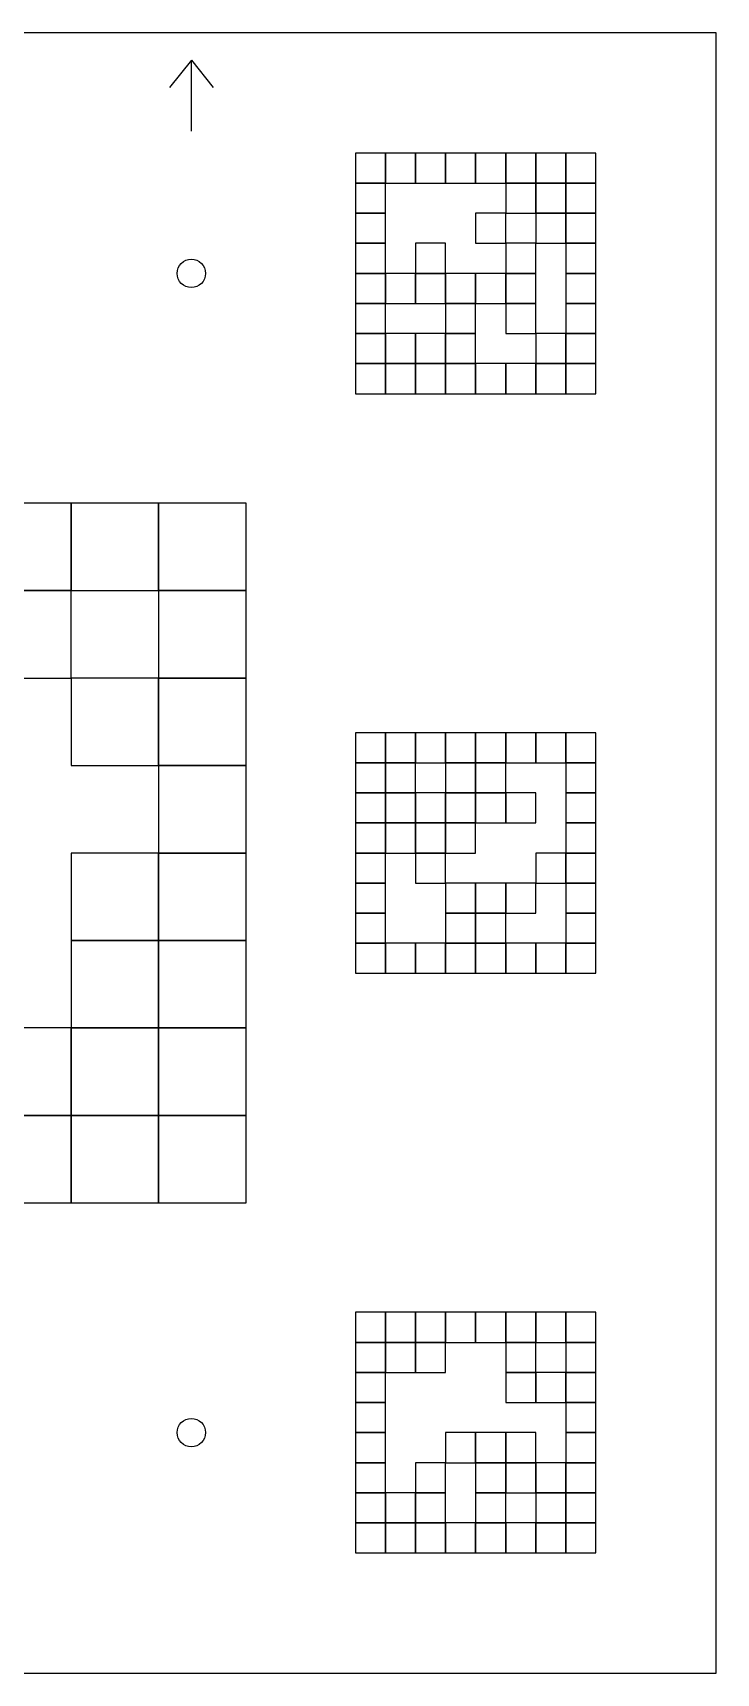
# Model space of a CAD drawing. Extents: x 0 to 1260, y 0 to 1580.
# Drawn here: x 175 to 300, y 320 to 620 of the extents above; entities that cross this region are included whole.
import ezdxf

# ---------------------------------------------------------------- set-up
doc = ezdxf.new("R2010")
doc.units = 0
for name, color, linetype in [('BLACK_POCKET', 7, 'CONTINUOUS'), ('CUT', 7, 'CONTINUOUS'), ('MOUNT_HOLE', 6, 'CONTINUOUS'), ('ORIENTATION', 7, 'CONTINUOUS')]:
    doc.layers.add(name, color=color, linetype=linetype)

msp = doc.modelspace()

# ---------------------------------------------------------------- linework, layer by layer
at = {"layer": 'BLACK_POCKET'}
for p, q in [((239.5, 598), (234, 598)), ((234, 598), (234, 592.5)), ((239.5, 592.5), (239.5, 598)), ((245, 598), (239.5, 598)), ((239.5, 598), (239.5, 592.5)), ((245, 592.5), (245, 598)), ((250.5, 598), (245, 598)), ((245, 598), (245, 592.5)), ((250.5, 592.5), (250.5, 598)), ((256, 598), (250.5, 598)), ((250.5, 598), (250.5, 592.5)), ((256, 592.5), (256, 598)), ((261.5, 598), (256, 598)), ((256, 598), (256, 592.5)), ((261.5, 592.5), (261.5, 598)), ((267, 598), (261.5, 598)), ((261.5, 598), (261.5, 592.5)), ((267, 592.5), (267, 598)), ((272.5, 598), (267, 598)), ((267, 598), (267, 592.5)), ((272.5, 592.5), (272.5, 598)), ((278, 598), (272.5, 598)), ((272.5, 598), (272.5, 592.5)), ((278, 592.5), (278, 598)), ((234, 592.5), (239.5, 592.5)), ((239.5, 592.5), (234, 592.5)), ((234, 592.5), (234, 587)), ((239.5, 592.5), (245, 592.5)), ((239.5, 587), (239.5, 592.5)), ((245, 592.5), (250.5, 592.5)), ((250.5, 592.5), (256, 592.5)), ((256, 592.5), (261.5, 592.5)), ((261.5, 592.5), (267, 592.5)), ((267, 592.5), (261.5, 592.5)), ((261.5, 592.5), (261.5, 587)), ((267, 592.5), (272.5, 592.5)), ((267, 587), (267, 592.5)), ((272.5, 592.5), (267, 592.5)), ((267, 592.5), (267, 587)), ((272.5, 592.5), (278, 592.5)), ((272.5, 587), (272.5, 592.5)), ((278, 592.5), (272.5, 592.5)), ((272.5, 592.5), (272.5, 587)), ((278, 587), (278, 592.5)), ((234, 587), (239.5, 587)), ((239.5, 587), (234, 587)), ((234, 587), (234, 581.5)), ((239.5, 581.5), (239.5, 587)), ((261.5, 587), (256, 587)), ((256, 587), (256, 581.5)), ((261.5, 587), (267, 587)), ((261.5, 581.5), (261.5, 587)), ((267, 587), (272.5, 587)), ((272.5, 587), (267, 587)), ((267, 587), (267, 581.5)), ((272.5, 587), (278, 587)), ((272.5, 581.5), (272.5, 587)), ((278, 587), (272.5, 587)), ((272.5, 587), (272.5, 581.5)), ((278, 581.5), (278, 587)), ((234, 581.5), (239.5, 581.5)), ((239.5, 581.5), (234, 581.5)), ((234, 581.5), (234, 576)), ((239.5, 576), (239.5, 581.5)), ((250.5, 581.5), (245, 581.5)), ((245, 581.5), (245, 576)), ((250.5, 576), (250.5, 581.5)), ((256, 581.5), (261.5, 581.5)), ((267, 581.5), (261.5, 581.5)), ((261.5, 581.5), (261.5, 576)), ((267, 581.5), (272.5, 581.5)), ((267, 576), (267, 581.5)), ((272.5, 581.5), (278, 581.5)), ((278, 581.5), (272.5, 581.5)), ((272.5, 581.5), (272.5, 576)), ((278, 576), (278, 581.5)), ((234, 576), (239.5, 576)), ((239.5, 576), (234, 576)), ((234, 576), (234, 570.5)), ((239.5, 570.5), (239.5, 576)), ((245, 576), (239.5, 576)), ((239.5, 576), (239.5, 570.5)), ((245, 576), (250.5, 576)), ((245, 570.5), (245, 576)), ((250.5, 576), (245, 576)), ((245, 576), (245, 570.5)), ((250.5, 570.5), (250.5, 576)), ((256, 576), (250.5, 576)), ((250.5, 576), (250.5, 570.5)), ((256, 570.5), (256, 576)), ((261.5, 576), (256, 576)), ((256, 576), (256, 570.5)), ((261.5, 576), (267, 576)), ((261.5, 570.5), (261.5, 576)), ((267, 576), (261.5, 576)), ((261.5, 576), (261.5, 570.5)), ((267, 570.5), (267, 576)), ((272.5, 576), (278, 576)), ((278, 576), (272.5, 576)), ((272.5, 576), (272.5, 570.5)), ((278, 570.5), (278, 576)), ((234, 570.5), (239.5, 570.5)), ((239.5, 570.5), (234, 570.5)), ((234, 570.5), (234, 565)), ((239.5, 570.5), (245, 570.5)), ((239.5, 565), (239.5, 570.5)), ((245, 570.5), (250.5, 570.5)), ((250.5, 570.5), (256, 570.5)), ((256, 570.5), (250.5, 570.5)), ((250.5, 570.5), (250.5, 565)), ((256, 570.5), (261.5, 570.5)), ((256, 565), (256, 570.5)), ((261.5, 570.5), (267, 570.5)), ((267, 570.5), (261.5, 570.5)), ((261.5, 570.5), (261.5, 565)), ((267, 565), (267, 570.5)), ((272.5, 570.5), (278, 570.5)), ((278, 570.5), (272.5, 570.5)), ((272.5, 570.5), (272.5, 565)), ((278, 565), (278, 570.5)), ((234, 565), (239.5, 565)), ((239.5, 565), (234, 565)), ((234, 565), (234, 559.5)), ((239.5, 559.5), (239.5, 565)), ((245, 565), (239.5, 565)), ((239.5, 565), (239.5, 559.5)), ((245, 559.5), (245, 565)), ((250.5, 565), (245, 565)), ((245, 565), (245, 559.5)), ((250.5, 565), (256, 565)), ((250.5, 559.5), (250.5, 565)), ((256, 565), (250.5, 565)), ((250.5, 565), (250.5, 559.5)), ((256, 559.5), (256, 565)), ((261.5, 565), (267, 565)), ((272.5, 565), (267, 565)), ((267, 565), (267, 559.5)), ((272.5, 565), (278, 565)), ((272.5, 559.5), (272.5, 565)), ((278, 565), (272.5, 565)), ((272.5, 565), (272.5, 559.5)), ((278, 559.5), (278, 565)), ((234, 559.5), (239.5, 559.5)), ((239.5, 559.5), (234, 559.5)), ((234, 559.5), (234, 554)), ((239.5, 559.5), (245, 559.5)), ((239.5, 554), (239.5, 559.5)), ((245, 559.5), (239.5, 559.5)), ((239.5, 559.5), (239.5, 554)), ((245, 559.5), (250.5, 559.5)), ((245, 554), (245, 559.5)), ((250.5, 559.5), (245, 559.5)), ((245, 559.5), (245, 554)), ((250.5, 559.5), (256, 559.5)), ((250.5, 554), (250.5, 559.5)), ((256, 559.5), (250.5, 559.5)), ((250.5, 559.5), (250.5, 554)), ((256, 554), (256, 559.5)), ((261.5, 559.5), (256, 559.5)), ((256, 559.5), (256, 554)), ((261.5, 554), (261.5, 559.5)), ((267, 559.5), (261.5, 559.5)), ((261.5, 559.5), (261.5, 554)), ((267, 559.5), (272.5, 559.5)), ((267, 554), (267, 559.5)), ((272.5, 559.5), (267, 559.5)), ((267, 559.5), (267, 554)), ((272.5, 559.5), (278, 559.5)), ((272.5, 554), (272.5, 559.5)), ((278, 559.5), (272.5, 559.5)), ((272.5, 559.5), (272.5, 554)), ((278, 554), (278, 559.5)), ((234, 554), (239.5, 554)), ((239.5, 554), (245, 554)), ((245, 554), (250.5, 554)), ((250.5, 554), (256, 554)), ((256, 554), (261.5, 554)), ((261.5, 554), (267, 554)), ((267, 554), (272.5, 554)), ((272.5, 554), (278, 554)), ((182, 534), (166, 534)), ((182, 518), (182, 534)), ((198, 534), (182, 534)), ((182, 534), (182, 518)), ((198, 518), (198, 534)), ((214, 534), (198, 534)), ((198, 534), (198, 518)), ((214, 518), (214, 534)), ((166, 518), (182, 518)), ((182, 518), (166, 518)), ((182, 518), (198, 518)), ((182, 502), (182, 518)), ((198, 518), (214, 518)), ((214, 518), (198, 518)), ((198, 518), (198, 502)), ((214, 502), (214, 518)), ((166, 502), (182, 502)), ((198, 502), (182, 502)), ((182, 502), (182, 486)), ((198, 502), (214, 502)), ((198, 486), (198, 502)), ((214, 502), (198, 502)), ((198, 502), (198, 486)), ((214, 486), (214, 502)), ((239.5, 492), (234, 492)), ((234, 492), (234, 486.5)), ((239.5, 486.5), (239.5, 492)), ((245, 492), (239.5, 492)), ((239.5, 492), (239.5, 486.5)), ((245, 486.5), (245, 492)), ((250.5, 492), (245, 492)), ((245, 492), (245, 486.5)), ((250.5, 486.5), (250.5, 492)), ((256, 492), (250.5, 492)), ((250.5, 492), (250.5, 486.5)), ((256, 486.5), (256, 492)), ((261.5, 492), (256, 492)), ((256, 492), (256, 486.5)), ((261.5, 486.5), (261.5, 492)), ((267, 492), (261.5, 492)), ((261.5, 492), (261.5, 486.5)), ((267, 486.5), (267, 492)), ((272.5, 492), (267, 492)), ((267, 492), (267, 486.5)), ((272.5, 486.5), (272.5, 492)), ((278, 492), (272.5, 492)), ((272.5, 492), (272.5, 486.5)), ((278, 486.5), (278, 492)), ((182, 486), (198, 486)), ((198, 486), (214, 486)), ((214, 486), (198, 486)), ((198, 486), (198, 470)), ((214, 470), (214, 486)), ((234, 486.5), (239.5, 486.5)), ((239.5, 486.5), (234, 486.5)), ((234, 486.5), (234, 481)), ((239.5, 486.5), (245, 486.5)), ((239.5, 481), (239.5, 486.5)), ((245, 486.5), (239.5, 486.5)), ((239.5, 486.5), (239.5, 481)), ((245, 486.5), (250.5, 486.5)), ((245, 481), (245, 486.5)), ((250.5, 486.5), (256, 486.5)), ((256, 486.5), (250.5, 486.5)), ((250.5, 486.5), (250.5, 481)), ((256, 486.5), (261.5, 486.5)), ((256, 481), (256, 486.5)), ((261.5, 486.5), (256, 486.5)), ((256, 486.5), (256, 481)), ((261.5, 486.5), (267, 486.5)), ((261.5, 481), (261.5, 486.5)), ((267, 486.5), (272.5, 486.5)), ((272.5, 486.5), (278, 486.5)), ((278, 486.5), (272.5, 486.5)), ((272.5, 486.5), (272.5, 481)), ((278, 481), (278, 486.5)), ((234, 481), (239.5, 481)), ((239.5, 481), (234, 481)), ((234, 481), (234, 475.5)), ((239.5, 481), (245, 481)), ((239.5, 475.5), (239.5, 481)), ((245, 481), (239.5, 481)), ((239.5, 481), (239.5, 475.5)), ((245, 475.5), (245, 481)), ((250.5, 481), (245, 481)), ((245, 481), (245, 475.5)), ((250.5, 481), (256, 481)), ((250.5, 475.5), (250.5, 481)), ((256, 481), (250.5, 481)), ((250.5, 481), (250.5, 475.5)), ((256, 481), (261.5, 481)), ((256, 475.5), (256, 481)), ((261.5, 481), (256, 481)), ((256, 481), (256, 475.5)), ((261.5, 475.5), (261.5, 481)), ((267, 481), (261.5, 481)), ((261.5, 481), (261.5, 475.5)), ((267, 475.5), (267, 481)), ((272.5, 481), (278, 481)), ((278, 481), (272.5, 481)), ((272.5, 481), (272.5, 475.5)), ((278, 475.5), (278, 481)), ((234, 475.5), (239.5, 475.5)), ((239.5, 475.5), (234, 475.5)), ((234, 475.5), (234, 470)), ((239.5, 475.5), (245, 475.5)), ((239.5, 470), (239.5, 475.5)), ((245, 475.5), (239.5, 475.5)), ((239.5, 475.5), (239.5, 470)), ((245, 475.5), (250.5, 475.5)), ((245, 470), (245, 475.5)), ((250.5, 475.5), (245, 475.5)), ((245, 475.5), (245, 470)), ((250.5, 475.5), (256, 475.5)), ((250.5, 470), (250.5, 475.5)), ((256, 475.5), (250.5, 475.5)), ((250.5, 475.5), (250.5, 470)), ((256, 475.5), (261.5, 475.5)), ((256, 470), (256, 475.5)), ((261.5, 475.5), (267, 475.5)), ((272.5, 475.5), (278, 475.5)), ((278, 475.5), (272.5, 475.5)), ((272.5, 475.5), (272.5, 470)), ((278, 470), (278, 475.5)), ((198, 470), (182, 470)), ((182, 470), (182, 454)), ((198, 470), (214, 470)), ((198, 454), (198, 470)), ((214, 470), (198, 470)), ((198, 470), (198, 454)), ((214, 454), (214, 470)), ((234, 470), (239.5, 470)), ((239.5, 470), (234, 470)), ((234, 470), (234, 464.5)), ((239.5, 470), (245, 470)), ((239.5, 464.5), (239.5, 470)), ((245, 470), (250.5, 470)), ((250.5, 470), (245, 470)), ((245, 470), (245, 464.5)), ((250.5, 470), (256, 470)), ((250.5, 464.5), (250.5, 470)), ((272.5, 470), (267, 470)), ((267, 470), (267, 464.5)), ((272.5, 470), (278, 470)), ((272.5, 464.5), (272.5, 470)), ((278, 470), (272.5, 470)), ((272.5, 470), (272.5, 464.5)), ((278, 464.5), (278, 470)), ((234, 464.5), (239.5, 464.5)), ((239.5, 464.5), (234, 464.5)), ((234, 464.5), (234, 459)), ((239.5, 459), (239.5, 464.5)), ((245, 464.5), (250.5, 464.5)), ((256, 464.5), (250.5, 464.5)), ((250.5, 464.5), (250.5, 459)), ((256, 459), (256, 464.5)), ((261.5, 464.5), (256, 464.5)), ((256, 464.5), (256, 459)), ((261.5, 459), (261.5, 464.5)), ((267, 464.5), (261.5, 464.5)), ((261.5, 464.5), (261.5, 459)), ((267, 464.5), (272.5, 464.5)), ((267, 459), (267, 464.5)), ((272.5, 464.5), (278, 464.5)), ((278, 464.5), (272.5, 464.5)), ((272.5, 464.5), (272.5, 459)), ((278, 459), (278, 464.5)), ((234, 459), (239.5, 459)), ((239.5, 459), (234, 459)), ((234, 459), (234, 453.5)), ((239.5, 453.5), (239.5, 459)), ((250.5, 459), (256, 459)), ((256, 459), (250.5, 459)), ((250.5, 459), (250.5, 453.5)), ((256, 459), (261.5, 459)), ((256, 453.5), (256, 459)), ((261.5, 459), (256, 459)), ((256, 459), (256, 453.5)), ((261.5, 459), (267, 459)), ((261.5, 453.5), (261.5, 459)), ((272.5, 459), (278, 459)), ((278, 459), (272.5, 459)), ((272.5, 459), (272.5, 453.5)), ((278, 453.5), (278, 459)), ((182, 454), (198, 454)), ((198, 454), (182, 454)), ((182, 454), (182, 438)), ((198, 454), (214, 454)), ((198, 438), (198, 454)), ((214, 454), (198, 454)), ((198, 454), (198, 438)), ((214, 438), (214, 454)), ((234, 453.5), (239.5, 453.5)), ((239.5, 453.5), (234, 453.5)), ((234, 453.5), (234, 448)), ((239.5, 448), (239.5, 453.5)), ((245, 453.5), (239.5, 453.5)), ((239.5, 453.5), (239.5, 448)), ((245, 448), (245, 453.5)), ((250.5, 453.5), (245, 453.5)), ((245, 453.5), (245, 448)), ((250.5, 453.5), (256, 453.5)), ((250.5, 448), (250.5, 453.5)), ((256, 453.5), (250.5, 453.5)), ((250.5, 453.5), (250.5, 448)), ((256, 453.5), (261.5, 453.5)), ((256, 448), (256, 453.5)), ((261.5, 453.5), (256, 453.5)), ((256, 453.5), (256, 448)), ((261.5, 448), (261.5, 453.5)), ((267, 453.5), (261.5, 453.5)), ((261.5, 453.5), (261.5, 448)), ((267, 448), (267, 453.5)), ((272.5, 453.5), (267, 453.5)), ((267, 453.5), (267, 448)), ((272.5, 453.5), (278, 453.5)), ((272.5, 448), (272.5, 453.5)), ((278, 453.5), (272.5, 453.5)), ((272.5, 453.5), (272.5, 448)), ((278, 448), (278, 453.5)), ((234, 448), (239.5, 448)), ((239.5, 448), (245, 448)), ((245, 448), (250.5, 448)), ((250.5, 448), (256, 448)), ((256, 448), (261.5, 448)), ((261.5, 448), (267, 448)), ((267, 448), (272.5, 448)), ((272.5, 448), (278, 448)), ((182, 438), (166, 438)), ((182, 438), (198, 438)), ((182, 422), (182, 438)), ((198, 438), (182, 438)), ((182, 438), (182, 422)), ((198, 438), (214, 438)), ((198, 422), (198, 438)), ((214, 438), (198, 438)), ((198, 438), (198, 422)), ((214, 422), (214, 438)), ((166, 422), (182, 422)), ((182, 422), (166, 422)), ((182, 422), (198, 422)), ((182, 406), (182, 422)), ((198, 422), (182, 422)), ((182, 422), (182, 406)), ((198, 422), (214, 422)), ((198, 406), (198, 422)), ((214, 422), (198, 422)), ((198, 422), (198, 406)), ((214, 406), (214, 422)), ((166, 406), (182, 406)), ((182, 406), (198, 406)), ((198, 406), (214, 406)), ((239.5, 386), (234, 386)), ((234, 386), (234, 380.5)), ((239.5, 380.5), (239.5, 386)), ((245, 386), (239.5, 386)), ((239.5, 386), (239.5, 380.5)), ((245, 380.5), (245, 386)), ((250.5, 386), (245, 386)), ((245, 386), (245, 380.5)), ((250.5, 380.5), (250.5, 386)), ((256, 386), (250.5, 386)), ((250.5, 386), (250.5, 380.5)), ((256, 380.5), (256, 386)), ((261.5, 386), (256, 386)), ((256, 386), (256, 380.5)), ((261.5, 380.5), (261.5, 386)), ((267, 386), (261.5, 386)), ((261.5, 386), (261.5, 380.5)), ((267, 380.5), (267, 386)), ((272.5, 386), (267, 386)), ((267, 386), (267, 380.5)), ((272.5, 380.5), (272.5, 386)), ((278, 386), (272.5, 386)), ((272.5, 386), (272.5, 380.5)), ((278, 380.5), (278, 386)), ((234, 380.5), (239.5, 380.5)), ((239.5, 380.5), (234, 380.5)), ((234, 380.5), (234, 375)), ((239.5, 380.5), (245, 380.5)), ((239.5, 375), (239.5, 380.5)), ((245, 380.5), (239.5, 380.5)), ((239.5, 380.5), (239.5, 375)), ((245, 380.5), (250.5, 380.5)), ((245, 375), (245, 380.5)), ((250.5, 380.5), (245, 380.5)), ((245, 380.5), (245, 375)), ((250.5, 380.5), (256, 380.5)), ((250.5, 375), (250.5, 380.5)), ((256, 380.5), (261.5, 380.5)), ((261.5, 380.5), (267, 380.5)), ((267, 380.5), (261.5, 380.5)), ((261.5, 380.5), (261.5, 375)), ((267, 380.5), (272.5, 380.5)), ((267, 375), (267, 380.5)), ((272.5, 380.5), (278, 380.5)), ((278, 380.5), (272.5, 380.5)), ((272.5, 380.5), (272.5, 375)), ((278, 375), (278, 380.5)), ((234, 375), (239.5, 375)), ((239.5, 375), (234, 375)), ((234, 375), (234, 369.5)), ((239.5, 375), (245, 375)), ((239.5, 369.5), (239.5, 375)), ((245, 375), (250.5, 375)), ((261.5, 375), (267, 375)), ((267, 375), (261.5, 375)), ((261.5, 375), (261.5, 369.5)), ((267, 369.5), (267, 375)), ((272.5, 375), (267, 375)), ((267, 375), (267, 369.5)), ((272.5, 375), (278, 375)), ((272.5, 369.5), (272.5, 375)), ((278, 375), (272.5, 375)), ((272.5, 375), (272.5, 369.5)), ((278, 369.5), (278, 375)), ((234, 369.5), (239.5, 369.5)), ((239.5, 369.5), (234, 369.5)), ((234, 369.5), (234, 364)), ((239.5, 364), (239.5, 369.5)), ((261.5, 369.5), (267, 369.5)), ((267, 369.5), (272.5, 369.5)), ((272.5, 369.5), (278, 369.5)), ((278, 369.5), (272.5, 369.5)), ((272.5, 369.5), (272.5, 364)), ((278, 364), (278, 369.5)), ((234, 364), (239.5, 364)), ((239.5, 364), (234, 364)), ((234, 364), (234, 358.5)), ((239.5, 358.5), (239.5, 364)), ((256, 364), (250.5, 364)), ((250.5, 364), (250.5, 358.5)), ((256, 358.5), (256, 364)), ((261.5, 364), (256, 364)), ((256, 364), (256, 358.5)), ((261.5, 358.5), (261.5, 364)), ((267, 364), (261.5, 364)), ((261.5, 364), (261.5, 358.5)), ((267, 358.5), (267, 364)), ((272.5, 364), (278, 364)), ((278, 364), (272.5, 364)), ((272.5, 364), (272.5, 358.5)), ((278, 358.5), (278, 364)), ((234, 358.5), (239.5, 358.5)), ((239.5, 358.5), (234, 358.5)), ((234, 358.5), (234, 353)), ((239.5, 353), (239.5, 358.5)), ((250.5, 358.5), (245, 358.5)), ((245, 358.5), (245, 353)), ((250.5, 358.5), (256, 358.5)), ((250.5, 353), (250.5, 358.5)), ((256, 358.5), (261.5, 358.5)), ((261.5, 358.5), (256, 358.5)), ((256, 358.5), (256, 353)), ((261.5, 358.5), (267, 358.5)), ((261.5, 353), (261.5, 358.5)), ((267, 358.5), (261.5, 358.5)), ((261.5, 358.5), (261.5, 353)), ((267, 353), (267, 358.5)), ((272.5, 358.5), (267, 358.5)), ((267, 358.5), (267, 353)), ((272.5, 358.5), (278, 358.5)), ((272.5, 353), (272.5, 358.5)), ((278, 358.5), (272.5, 358.5)), ((272.5, 358.5), (272.5, 353)), ((278, 353), (278, 358.5)), ((234, 353), (239.5, 353)), ((239.5, 353), (234, 353)), ((234, 353), (234, 347.5)), ((239.5, 347.5), (239.5, 353)), ((245, 353), (239.5, 353)), ((239.5, 353), (239.5, 347.5)), ((245, 353), (250.5, 353)), ((245, 347.5), (245, 353)), ((250.5, 353), (245, 353)), ((245, 353), (245, 347.5)), ((250.5, 347.5), (250.5, 353)), ((256, 353), (261.5, 353)), ((261.5, 353), (256, 353)), ((256, 353), (256, 347.5)), ((261.5, 353), (267, 353)), ((261.5, 347.5), (261.5, 353)), ((267, 353), (272.5, 353)), ((272.5, 353), (267, 353)), ((267, 353), (267, 347.5)), ((272.5, 353), (278, 353)), ((272.5, 347.5), (272.5, 353)), ((278, 353), (272.5, 353)), ((272.5, 353), (272.5, 347.5)), ((278, 347.5), (278, 353)), ((234, 347.5), (239.5, 347.5)), ((239.5, 347.5), (234, 347.5)), ((234, 347.5), (234, 342)), ((239.5, 347.5), (245, 347.5)), ((239.5, 342), (239.5, 347.5)), ((245, 347.5), (239.5, 347.5)), ((239.5, 347.5), (239.5, 342)), ((245, 347.5), (250.5, 347.5)), ((245, 342), (245, 347.5)), ((250.5, 347.5), (245, 347.5)), ((245, 347.5), (245, 342)), ((250.5, 342), (250.5, 347.5)), ((256, 347.5), (250.5, 347.5)), ((250.5, 347.5), (250.5, 342)), ((256, 347.5), (261.5, 347.5)), ((256, 342), (256, 347.5)), ((261.5, 347.5), (256, 347.5)), ((256, 347.5), (256, 342)), ((261.5, 342), (261.5, 347.5)), ((267, 347.5), (261.5, 347.5)), ((261.5, 347.5), (261.5, 342)), ((267, 347.5), (272.5, 347.5)), ((267, 342), (267, 347.5)), ((272.5, 347.5), (267, 347.5)), ((267, 347.5), (267, 342)), ((272.5, 347.5), (278, 347.5)), ((272.5, 342), (272.5, 347.5)), ((278, 347.5), (272.5, 347.5)), ((272.5, 347.5), (272.5, 342)), ((278, 342), (278, 347.5)), ((234, 342), (239.5, 342)), ((239.5, 342), (245, 342)), ((245, 342), (250.5, 342)), ((250.5, 342), (256, 342)), ((256, 342), (261.5, 342)), ((261.5, 342), (267, 342)), ((267, 342), (272.5, 342)), ((272.5, 342), (278, 342))]:
    msp.add_line(p, q, dxfattribs=at)
at = {"layer": 'CUT'}
for p, q in [((300, 620), (0, 620)), ((300, 320), (300, 620)), ((0, 320), (300, 320))]:
    msp.add_line(p, q, dxfattribs=at)
at = {"layer": 'MOUNT_HOLE'}
for centre in [(204, 576), (204, 364)]:
    msp.add_circle(centre, 2.6, dxfattribs=at)
at = {"layer": 'ORIENTATION'}
for p, q in [((204, 615), (200, 610)), ((204, 602), (204, 615)), ((204, 615), (208, 610))]:
    msp.add_line(p, q, dxfattribs=at)

doc.saveas('drawing.dxf')
